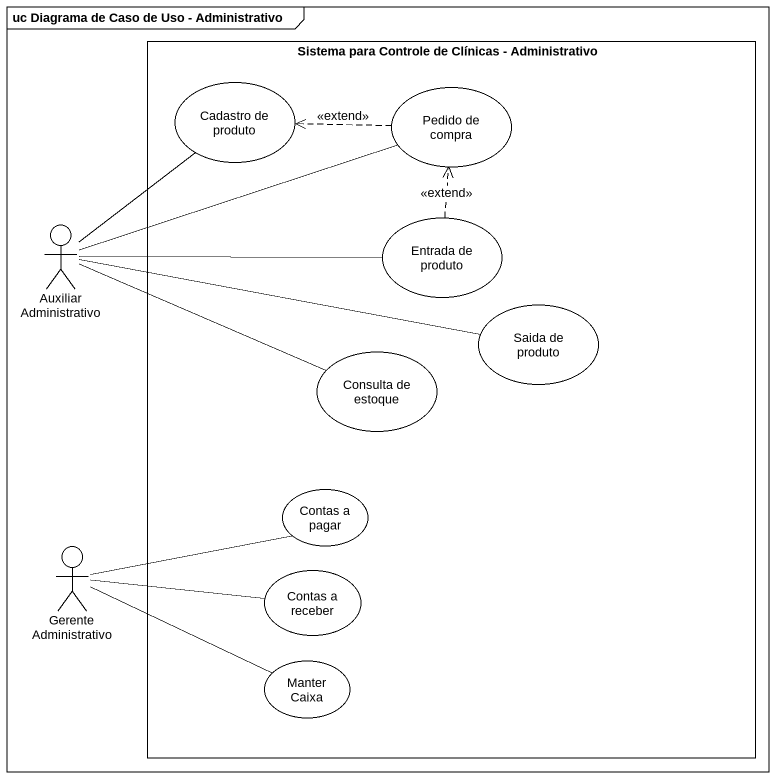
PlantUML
@startuml
mainframe uc Diagrama de Caso de Uso - Administrativo
rectangle "Sistema para Controle de Clínicas - Administrativo" as Sistema_para_Controle_de {
  usecase "Cadastro de produto" as Cadastro_de_produto
  usecase "Pedido de compra" as Pedido_de_compra
  usecase "Entrada de produto" as Entrada_de_produto
  usecase "Saida de produto" as Saida_de_produto
  usecase "Consulta de estoque" as Consulta_de_estoque
  usecase "Contas a pagar" as Contas_a_pagar
  usecase "Contas a receber" as Contas_a_receber
  usecase "Manter Caixa" as Manter_Caixa
}
actor "Auxiliar Administrativo" as Auxiliar_Administrativo
actor "Gerente Administrativo" as Gerente_Administrativo
Pedido_de_compra .left.> Cadastro_de_produto : <<extend>>
Auxiliar_Administrativo -up- Cadastro_de_produto
Auxiliar_Administrativo -right- Pedido_de_compra
Auxiliar_Administrativo -right- Entrada_de_produto
Auxiliar_Administrativo -right- Saida_de_produto
Auxiliar_Administrativo -right- Consulta_de_estoque
Entrada_de_produto .up.> Pedido_de_compra : <<extend>>
Gerente_Administrativo -right- Contas_a_pagar
Gerente_Administrativo -right- Contas_a_receber
Gerente_Administrativo -right- Manter_Caixa
@enduml
